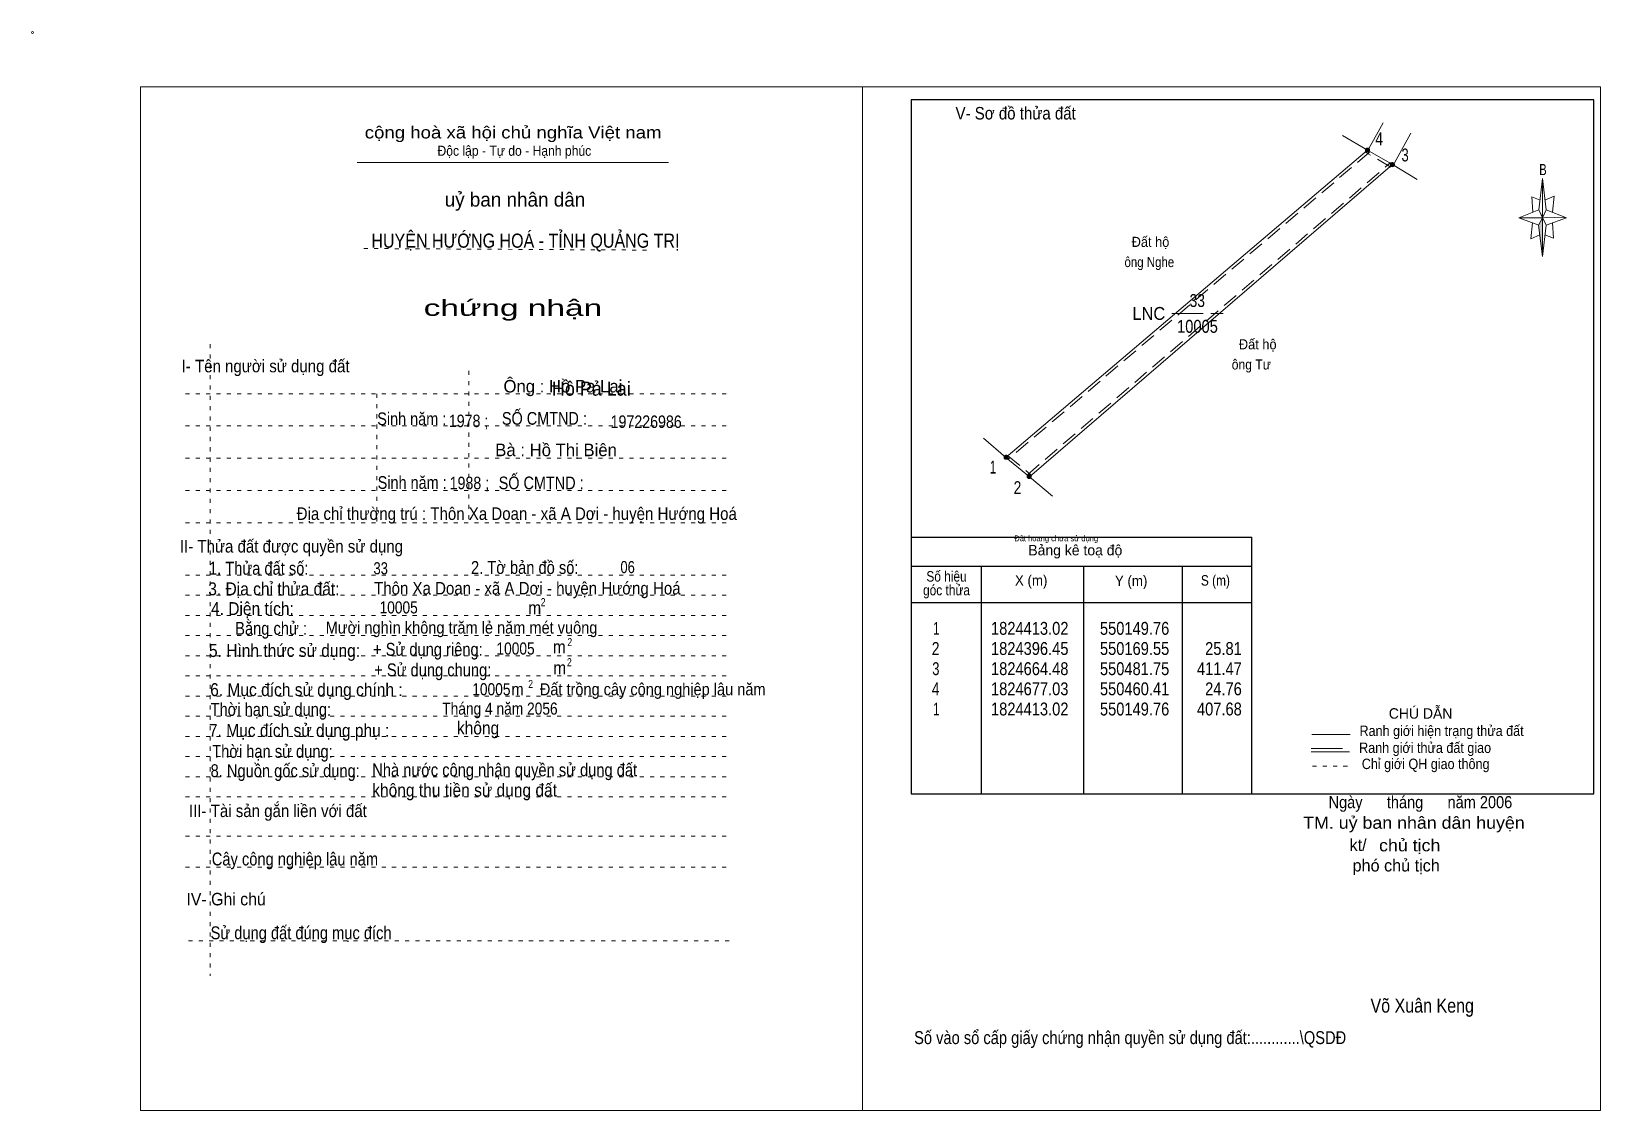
# Model space of a CAD drawing. Header units: centimetres. Extents: x -1.6 to 37.4, y -1.3 to 25.5.
import ezdxf
from ezdxf.enums import TextEntityAlignment as Align

# ---------------------------------------------------------------- set-up
doc = ezdxf.new("R2010")
doc.units = ezdxf.units.CM
doc.header["$LTSCALE"] = 0.13
for name, pattern in [('DOTTED', [1.5, 0.3, -1.2]), ('LONG_DASHED', [7.5, 6, -1.5]), ('MEDIUM_DASHED', [4.5, 3, -1.5])]:
    doc.linetypes.add(name, pattern=pattern)
for name, color, linetype, lineweight in [('1', 7, 'DOTTED', 13), ('10', 7, 'Continuous', 13), ('2', 7, 'Continuous', 25), ('3', 7, 'Continuous', 13), ('30', 7, 'Continuous', 13), ('32', 7, 'LONG_DASHED', 13), ('33', 7, 'LONG_DASHED', 13), ('35', 7, 'Continuous', 13)]:
    doc.layers.add(name, color=color, linetype=linetype, lineweight=lineweight)
doc.layers.add('7', color=7, linetype='Continuous')

msp = doc.modelspace()

# ---------------------------------------------------------------- hatches: boundary and pattern name
at = {"layer": '30'}
msp.add_hatch(color=256, dxfattribs=at).paths.add_polyline_path([(35.91, 20.87), (35.91, 19.91), (35.81, 20.69)])
at = {"layer": '32'}
for points in [[(31.6178, 22.5521, 1), (31.5178, 22.5521, 1)], [(32.2336, 22.1899, 1), (32.1336, 22.1899, 1)], [(22.6529, 14.9331, 1), (22.5529, 14.9331, 1)], [(23.224, 14.455, 1), (23.124, 14.455, 1)]]:
    msp.add_hatch(color=256, dxfattribs=at).paths.add_polyline_path(points)

# ---------------------------------------------------------------- linework, layer by layer
at = {"layer": '1', "linetype": 'Continuous'}
msp.add_line((6.51, 22.24), (14.23, 22.24), dxfattribs=at)
at = {"layer": '1'}
for p, q in [((6.67, 20.11), (13.82, 20.07)), ((2.86, 17.74), (2.86, 2.07)), ((9.28, 17.08), (9.28, 13.31)), ((2.25, 16.51), (15.75, 16.51)), ((6.99, 16.51), (6.99, 13.31)), ((2.25, 15.71), (15.75, 15.71)), ((2.25, 14.91), (15.75, 14.91)), ((2.25, 14.11), (15.75, 14.11)), ((2.25, 13.31), (15.75, 13.31)), ((2.25, 12.01), (15.75, 12.01)), ((2.25, 11.51), (15.75, 11.51)), ((2.25, 11.01), (15.75, 11.01)), ((2.25, 10.51), (15.75, 10.51)), ((2.25, 10.01), (15.75, 10.01)), ((2.25, 9.51), (15.75, 9.51)), ((2.25, 9.01), (15.75, 9.01)), ((2.25, 8.51), (15.75, 8.51)), ((2.25, 8.01), (15.75, 8.01)), ((2.25, 7.51), (15.75, 7.51)), ((2.25, 7.01), (15.75, 7.01)), ((2.25, 6.51), (15.75, 6.51)), ((2.25, 5.54), (15.75, 5.54)), ((2.25, 4.77), (15.75, 4.77)), ((2.32, 2.94), (15.82, 2.94))]:
    msp.add_line(p, q, dxfattribs=at)
at = {"layer": '10'}
for p, q in [((30.95, 22.91), (31.57, 22.55)), ((22.04, 15.41), (22.6, 14.93)), ((23.18, 14.45), (23.75, 13.97))]:
    msp.add_line(p, q, dxfattribs=at)
at = {"layer": '10', "linetype": 'MEDIUM_DASHED'}
for p, q in [((31.62, 22.5), (22.65, 14.88)), ((23.13, 14.5), (32.14, 22.24)), ((32.15, 22.13), (31.53, 22.49)), ((22.64, 14.98), (23.22, 14.5))]:
    msp.add_line(p, q, dxfattribs=at)
at = {"layer": '10'}
for points in [[(31.96, 23.23), (31.59, 22.57), (31.57, 22.55)], [(32.64, 22.97), (32.23, 22.22), (32.19, 22.19), (32.8, 21.82)]]:
    msp.add_lwpolyline(points, dxfattribs=at)
msp.add_lwpolyline([(31.57, 22.55), (22.6, 14.93), (23.18, 14.45), (32.19, 22.19)], close=True, dxfattribs=at)
msp.add_circle((-1.55, 25.47), 0.025, dxfattribs=at)
at = {"layer": '2'}
for p, q in [((20.25, 12.95), (28.7, 12.95)), ((28.7, 6.59), (28.7, 12.95)), ((20.25, 12.23), (28.7, 12.23)), ((21.99, 6.59), (21.99, 12.23)), ((24.53, 10.89), (24.53, 12.23)), ((26.97, 12.23), (26.97, 6.59)), ((20.25, 11.33), (28.7, 11.33))]:
    msp.add_line(p, q, dxfattribs=at)
msp.add_lwpolyline([(37.18, 23.8), (20.25, 23.8), (20.25, 6.59), (37.18, 6.59)], close=True, dxfattribs=at)
msp.add_lwpolyline([(24.53, 6.59), (24.53, 10.39), (24.53, 10.89)], dxfattribs=at)
at = {"layer": '3'}
msp.add_line((19.04, 24.12), (19.04, -1.27), dxfattribs=at)
for points in [[(19.04, 24.12), (1.13, 24.12), (1.13, -1.27), (19.04, -1.27)], [(19.04, -1.27), (37.35, -1.27), (37.35, 24.12), (19.04, 24.12)]]:
    msp.add_lwpolyline(points, dxfattribs=at)
at = {"layer": '30'}
for p, q in [((35.82, 21.07), (35.91, 21.85)), ((36, 21.07), (36.5, 20.87)), ((35.82, 20.69), (35.32, 20.87)), ((36, 20.69), (35.91, 19.91)), ((36.16, 20.75), (36.18, 20.37)), ((36.18, 20.37), (35.97, 20.45))]:
    msp.add_line(p, q, dxfattribs=at)
for points in [[(35.91, 21.85), (36, 21.07), (35.91, 20.87)], [(35.91, 20.87), (35.32, 20.87), (35.82, 21.07), (36, 20.69), (36.5, 20.87), (35.91, 20.89)], [(35.91, 20.87), (35.91, 19.91), (35.81, 20.69)]]:
    msp.add_lwpolyline(points, close=True, dxfattribs=at)
for points in [[(35.97, 21.31), (36.2, 21.41), (36.16, 21.01)], [(35.91, 20.87), (35.82, 21.07), (35.32, 20.87)], [(35.85, 21.31), (35.64, 21.39), (35.67, 21.01)], [(35.66, 20.75), (35.62, 20.35), (35.84, 20.45)], [(35.91, 20.87), (36, 20.69), (36.5, 20.87)]]:
    msp.add_lwpolyline(points, dxfattribs=at)
at = {"layer": '32'}
for centre in [(31.5678, 22.5521), (32.1836, 22.1899), (22.6029, 14.9331), (23.174, 14.455)]:
    msp.add_circle(centre, 0.05, dxfattribs=at)
at = {"layer": '33'}
msp.add_line((26.71, 18.5), (27.99, 18.5), dxfattribs=at)
at = {"layer": '35'}
for p, q in [((30.19, 8.06), (31.14, 8.06)), ((30.17, 7.63), (31.12, 7.63))]:
    msp.add_line(p, q, dxfattribs=at)
at = {"layer": '35', "linetype": 'LONG_DASHED'}
msp.add_line((30.17, 7.71), (31.12, 7.71), dxfattribs=at)
at = {"layer": '35', "linetype": 'DOTTED'}
msp.add_line((30.2, 7.27), (31.19, 7.27), dxfattribs=at)

# ---------------------------------------------------------------- texts
at = {"layer": '1'}
for s, height, width, p in [('V- Sơ đồ thửa đất', 0.31, 0.9, (22.84, 23.31)), ('cộng hoà xã hội chủ nghĩa Việt nam', 0.3, 1.15, (10.375, 22.84)), ('Độc lập - Tự do - Hạnh phúc', 0.25, 0.9, (10.405, 22.41)), ('chứng nhận', 0.4, 1.55, (10.37, 18.44)), ('I- Tên người sử dụng đất', 0.31, 0.9, (4.235, 17.04)), ('II- Thửa đất được quyền sử dụng', 0.31, 0.9, (4.875, 12.57)), ('Đât hoang chưa sử dụng', 0.1442, 0.85, (23.845, 12.85)), ('III- Tài sản gắn liền với đất', 0.31, 0.9, (4.54, 6.01)), ('IV- Ghi chú', 0.31, 0.95, (3.255, 3.82))]:
    msp.add_text(s, height=height, dxfattribs=dict(at, width=width)).set_placement(p, align=Align.CENTER)
msp.add_text('uỷ ban nhân dân', height=0.35, dxfattribs=at).set_placement((10.42, 21.15), align=Align.CENTER)
at = {"layer": '10'}
for s, width, p in [('  Đất hộ', 0.95, (25.54, 20.15)), ('ông Nghe', 0.85, (25.54, 19.65)), ('  Đất hộ', 0.95, (28.2, 17.61)), ('ông Tư', 0.9, (28.2, 17.11))]:
    msp.add_text(s, height=0.25, dxfattribs=dict(at, width=width)).set_placement(p)
for s, height, p in [('Ông : Hồ Pa Lai', 0.31, (11.61, 16.54)), ('Bà : Hồ Thị Biên', 0.31, (11.44, 14.96)), ('kt/ ', 0.3, (31.39, 5.17)), ('phó chủ tịch ', 0.3, (32.335, 4.66))]:
    msp.add_text(s, height=height, dxfattribs=at).set_placement(p, align=Align.CENTER)
for s, height, width, p in [('Sinh năm :', 0.3149, 0.85, (7.86, 15.73)), ('SỐ CMTND :', 0.3149, 0.85, (11.15, 15.74)), ('Sinh năm :', 0.3149, 0.85, (7.87, 14.15)), ('1988 ;', 0.31, 0.85, (9.29, 14.14)), ('SỐ CMTND :', 0.3149, 0.85, (11.07, 14.14)), ('Địa chỉ thường trú : Thôn Xa Doan - xã A Dơi - huyện Hướng Hoá', 0.31, 0.9, (10.465, 13.38)), ('33', 0.3, 0.8, (7.09, 12.03)), ('06', 0.3, 0.8, (13.215, 12.06)), (' Thôn Xa Doan - xã A Dơi - huyện Hướng Hoá', 0.31, 0.9, (10.675, 11.53)), ('10005', 0.3, 0.85, (7.535, 11.06)), ('Mười nghìn không trăm lẻ năm mét vuông ', 0.3, 0.9, (9.145, 10.56)), ('10005', 0.3, 0.85, (10.435, 10.04)), ('m    Đất trồng cây công nghiệp lâu năm ', 0.3, 0.9, (13.535, 9.03)), ('10005', 0.3, 0.85, (9.835, 9.03)), ('Tháng 4 năm 2056 ', 0.3, 0.85, (10.095, 8.55)), ('Ngày      tháng      năm 2006', 0.3, 0.9, (32.88, 6.23)), ('TM. uỷ ban nhân dân huyện', 0.3, 1.1, (32.72, 5.72)), ('chủ tịch', 0.3, 1.1, (32.615, 5.16)), ('Võ Xuân Keng ', 0.35, 0.85, (32.98, 1.16))]:
    msp.add_text(s, height=height, dxfattribs=dict(at, width=width)).set_placement(p, align=Align.CENTER)
at = {"layer": '2'}
for s, height, width, p in [('HUYỆN HƯỚNG HOÁ - TỈNH QUẢNG TRỊ', 0.35, 0.85, (10.68, 20.13)), ('Số hiệu', 0.2591, 0.85, (21.125, 11.85)), ('3. Địa chỉ thửa đất:', 0.32, 0.9, (4.44, 11.51)), ('góc thửa', 0.2591, 0.85, (21.125, 11.51)), ('X (m)', 0.2591, 0.95, (23.225, 11.75)), ('Y (m)', 0.2591, 0.95, (25.705, 11.74)), ('S (m)', 0.2591, 0.85, (27.795, 11.75)), ('Số vào sổ cấp giấy chứng nhận quyền sử dụng đất:............\\QSDĐ', 0.32, 0.85, (25.68, 0.38))]:
    msp.add_text(s, height=height, dxfattribs=dict(at, width=width)).set_placement(p, align=Align.CENTER)
msp.add_text('Bảng kê toạ độ', height=0.2591, dxfattribs=at).set_placement((24.32, 12.5), align=Align.CENTER)
for s, height, width, p in [('1. Thửa đất số:', 0.32, 0.85, (2.83, 12.02)), ('2. Tờ bản đồ số:', 0.32, 0.85, (9.33, 12.04)), ('4. Diện tích:', 0.32, 0.9, (2.88, 11.02)), ('m', 0.32, 0.9, (10.75, 11.04)), ('2', 0.2, 0.8, (11.06, 11.24)), ('Bằng chử :', 0.32, 0.85, (3.48, 10.53)), ('5. Hình thức sử dụng:', 0.32, 0.9, (2.83, 9.98)), ('+ Sử dụng riêng:', 0.32, 0.85, (6.9, 10.01)), ('m', 0.32, 0.9, (11.36, 10.07)), ('2', 0.2, 0.8, (11.72, 10.25)), ('+ Sử dụng chung:', 0.32, 0.85, (6.93, 9.5)), ('m', 0.32, 0.9, (11.37, 9.55)), ('2', 0.2, 0.8, (11.71, 9.75)), ('6. Mục đích sử dụng chính : ', 0.32, 0.9, (2.86, 9.01)), ('2', 0.2, 0.8, (10.75, 9.21)), ('Thời hạn sử dụng: ', 0.32, 0.85, (2.87, 8.52)), ('7. Mục đích sử dụng phụ : ', 0.32, 0.9, (2.83, 8)), ('không', 0.32, 0.9, (8.98, 8.06)), ('Thời hạn sử dụng: ', 0.32, 0.85, (2.91, 7.48)), ('8. Nguồn gốc sử dụng: ', 0.32, 0.85, (2.87, 7)), ('Nhà nước công nhận quyền sử dụng đất ', 0.32, 0.85, (6.88, 7.02)), ('không thu tiền sử dụng đất', 0.32, 0.9, (6.88, 6.52)), ('Cây công nghiệp lâu năm', 0.32, 0.85, (2.9, 4.81)), ('Sử dụng đất đúng mục đích', 0.32, 0.85, (2.87, 2.98))]:
    msp.add_text(s, height=height, dxfattribs=dict(at, width=width)).set_placement(p)
at = {"layer": '30', "width": 0.75}
msp.add_text('B', height=0.2756, dxfattribs=at).set_placement((35.92, 21.93), align=Align.CENTER)
at = {"layer": '30'}
for s, width, p in [('1', 0.65, (20.95, 10.53)), ('1824413.02', 0.85, (24.15, 10.53)), ('550149.76', 0.85, (26.65, 10.53)), ('550149.76', 0.85, (26.65, 10.53)), ('2', 0.8, (20.95, 10.03)), ('1824396.45', 0.85, (24.15, 10.03)), ('550169.55', 0.85, (26.65, 10.03)), ('25.81', 0.85, (28.45, 10.03)), ('3', 0.75, (20.95, 9.53)), ('1824664.48', 0.85, (24.15, 9.53)), ('550481.75', 0.85, (26.65, 9.53)), ('411.47', 0.85, (28.45, 9.53)), ('4', 0.8, (20.95, 9.03)), ('1824677.03', 0.85, (24.15, 9.03)), ('550460.41', 0.85, (26.65, 9.03)), ('24.76', 0.85, (28.45, 9.03)), ('1', 0.65, (20.95, 8.53)), ('1824413.02', 0.85, (24.15, 8.53)), ('550149.76', 0.85, (26.65, 8.53)), ('407.68', 0.85, (28.45, 8.53))]:
    msp.add_text(s, height=0.32, dxfattribs=dict(at, width=width)).set_placement(p, align=Align.RIGHT)
at = {"layer": '32'}
for s, width, p in [('4', 0.8, (31.855, 22.67)), ('3', 0.75, (32.5, 22.27)), ('1', 0.65, (22.28, 14.53)), ('2', 0.8, (22.885, 14.02))]:
    msp.add_text(s, height=0.32, dxfattribs=dict(at, width=width)).set_placement(p, align=Align.CENTER)
at = {"layer": '33'}
for s, width, p in [('33', 0.8, (27.345, 18.66)), ('10005', 0.85, (27.35, 18.02))]:
    msp.add_text(s, height=0.32, dxfattribs=dict(at, width=width)).set_placement(p, align=Align.CENTER)
at = {"layer": '33', "width": 0.95}
msp.add_text('LNC', height=0.32, dxfattribs=at).set_placement((26.55, 18.34), align=Align.RIGHT)
at = {"layer": '35'}
msp.add_text('CHÚ DẪN', height=0.2591, dxfattribs=at).set_placement((32.885, 8.45), align=Align.CENTER)
at = {"layer": '35', "width": 0.9}
for s, p in [('Ranh giới hiện trạng thửa đất', (33.405, 8.02)), ('Ranh giới thửa đất giao ', (33.04, 7.6)), ('Chỉ giới QH giao thông', (33.01, 7.2))]:
    msp.add_text(s, height=0.2591, dxfattribs=at).set_placement(p, align=Align.CENTER)
at = {"layer": '7'}
for s, height, width, p in [('Hồ Pả Lai', 0.35, 0.95, (12.315, 16.46)), ('1978 ;', 0.31, 0.85, (9.27, 15.68)), ('197226986', 0.31, 0.85, (13.675, 15.66))]:
    msp.add_text(s, height=height, dxfattribs=dict(at, width=width)).set_placement(p, align=Align.CENTER)

doc.saveas('drawing.dxf')
